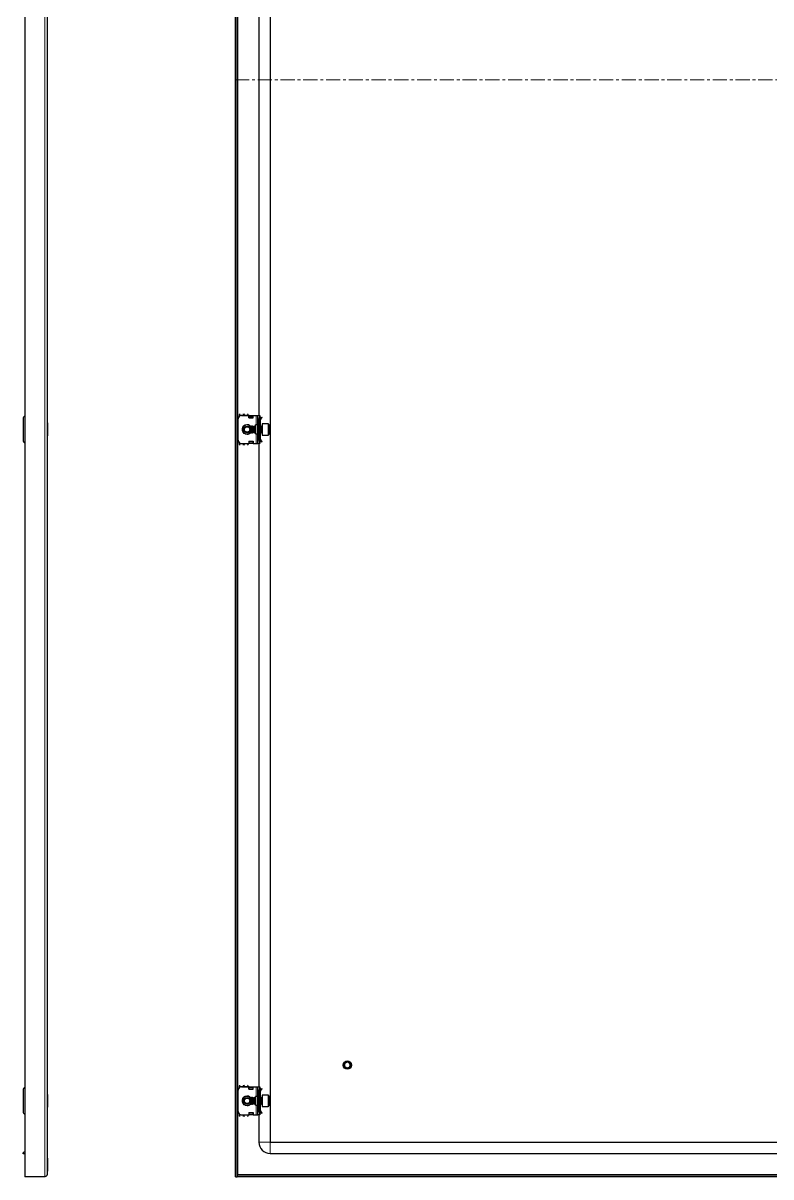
# Model space of a CAD drawing. Header units: millimetres. Extents: x -648 to 2104, y -869 to 1304.
# Drawn here: x 768 to 1436, y -760 to 271 of the extents above; entities that cross this region are included whole.
import ezdxf

# ---------------------------------------------------------------- set-up
doc = ezdxf.new("R2010")
doc.units = ezdxf.units.MM
doc.linetypes.add('CENTERX2', pattern=[20.32, 12.7, -2.54, 2.54, -2.54])
doc.layers.add('FORMAT', color=7, linetype='Continuous')

msp = doc.modelspace()

# ---------------------------------------------------------------- linework, layer by layer
at = {"color": 7, "linetype": 'Continuous', "lineweight": 25}
for p, q in [((769.88, 1200.51), (769.88, -760.49)), ((789.88, 1198.41), (789.88, -758.39)), ((957.98, -760.49), (957.98, 1200.51)), ((959.48, -760.49), (959.48, 1200.51)), ((988.98, 1169.51), (988.98, -729.49)), ((978.98, 520.01), (978.98, -79.99)), ((961.48, -79.74), (961.48, -80.75)), ((963.48, -79.99), (969.98, -79.99)), ((969.48, -79.74), (969.48, -79.99)), ((969.98, -81.99), (969.98, -79.99)), ((970.18, -80.1), (969.98, -80.1)), ((969.98, -81.99), (973.98, -81.99)), ((970.18, -81.99), (970.18, -80.1)), ((970.23, -80.36), (970.73, -80.01)), ((970.73, -80.36), (970.23, -80.72)), ((970.23, -80.72), (970.23, -80.36)), ((970.23, -81.63), (970.23, -80.72)), ((970.23, -81.99), (970.23, -81.63)), ((970.73, -80.01), (970.73, -80.36)), ((970.73, -80.01), (973.23, -80.01)), ((970.73, -80.36), (973.23, -80.36)), ((973.23, -80.36), (973.23, -80.01)), ((973.23, -80.01), (973.73, -80.36)), ((973.73, -80.72), (973.23, -80.36)), ((973.73, -80.36), (973.73, -80.72)), ((973.73, -80.72), (973.73, -81.63)), ((973.73, -81.63), (973.73, -81.99)), ((973.98, -81.99), (973.98, -79.99)), ((973.98, -79.99), (976.48, -79.99)), ((976.48, -79.99), (977.98, -79.99)), ((977.98, -79.99), (979.98, -79.99)), ((977.98, -82.99), (977.98, -79.99)), ((979.98, -79.99), (979.98, -80.75)), ((979.98, -80.75), (979.98, -104.22)), ((979.98, -81.07), (980.19, -81.28)), ((980.48, -81.99), (980.48, -82.45)), ((980.57, -82.32), (981.54, -81.35)), ((980.92, -82.68), (980.57, -82.32)), ((980.92, -82.68), (981.89, -81.7)), ((981.54, -81.35), (981.89, -81.7)), ((768.38, -82.99), (768.38, -101.99)), ((790.13, -86.7), (789.88, -86.7)), ((790.13, -86.7), (790.13, -98.27)), ((960.48, -101.99), (960.48, -82.99)), ((972.53, -89.49), (971.98, -90.04)), ((971.98, -90.04), (971.98, -94.93)), ((972.59, -89.49), (972.53, -89.49)), ((972.53, -89.49), (972.53, -95.49)), ((972.98, -90.04), (972.59, -89.49)), ((972.59, -89.49), (972.59, -95.01)), ((973.37, -89.49), (972.98, -90.04)), ((972.98, -90.04), (972.98, -94.55)), ((973.59, -89.49), (973.37, -89.49)), ((973.37, -89.49), (973.37, -95.01)), ((973.98, -90.04), (973.59, -89.49)), ((973.59, -89.49), (973.59, -95.01)), ((974.37, -89.49), (973.98, -90.04)), ((973.98, -90.04), (973.98, -94.55)), ((974.59, -89.49), (974.37, -89.49)), ((974.37, -89.49), (974.37, -95.01)), ((974.98, -90.04), (974.59, -89.49)), ((974.59, -89.49), (974.59, -95.01)), ((975.37, -89.49), (974.98, -90.04)), ((974.98, -90.04), (974.98, -94.55)), ((975.59, -89.49), (975.37, -89.49)), ((975.37, -89.49), (975.37, -95.01)), ((975.98, -90.04), (975.59, -89.49)), ((975.59, -89.49), (975.59, -95.01)), ((977.48, -88.49), (975.98, -88.49)), ((975.98, -96.49), (975.98, -88.49)), ((977.98, -101.99), (977.98, -82.99)), ((978.98, -101.99), (978.98, -82.99)), ((980.48, -83.74), (979.98, -83.74)), ((979.98, -87.24), (979.98, -83.74)), ((980.48, -87.24), (979.98, -87.24)), ((980.37, -89.49), (979.98, -90.04)), ((980.59, -89.49), (980.37, -89.49)), ((980.37, -89.49), (980.37, -95.01)), ((980.48, -87.24), (980.48, -83.74)), ((980.48, -89.49), (980.48, -87.24)), ((980.98, -90.04), (980.59, -89.49)), ((980.59, -89.49), (980.59, -95.01)), ((981.37, -89.49), (980.98, -90.04)), ((980.98, -90.04), (980.98, -94.55)), ((981.73, -89.49), (981.37, -89.49)), ((981.37, -89.49), (981.37, -95.01)), ((987.38, -87.49), (981.98, -87.49)), ((981.98, -87.49), (981.98, -97.49)), ((987.98, -88.09), (987.98, -96.89)), ((789.88, -98.27), (790.13, -98.27)), ((969.98, -102.99), (969.98, -104.99)), ((969.98, -102.99), (973.98, -102.99)), ((970.18, -104.87), (970.18, -102.99)), ((970.23, -103.34), (970.23, -102.99)), ((971.98, -94.93), (972.53, -95.49)), ((972.53, -95.49), (972.59, -95.49)), ((972.59, -95.49), (972.98, -94.93)), ((972.59, -95.01), (972.59, -95.49)), ((972.98, -94.55), (972.98, -94.93)), ((972.98, -94.93), (973.37, -95.49)), ((973.37, -95.01), (973.37, -95.49)), ((973.37, -95.49), (973.59, -95.49)), ((973.59, -95.49), (973.98, -94.93)), ((973.59, -95.01), (973.59, -95.49)), ((973.73, -102.99), (973.73, -103.34)), ((973.98, -94.55), (973.98, -94.93)), ((973.98, -94.93), (974.37, -95.49)), ((973.98, -102.99), (973.98, -104.99)), ((974.37, -95.01), (974.37, -95.49)), ((974.37, -95.49), (974.59, -95.49)), ((974.59, -95.49), (974.98, -94.93)), ((974.59, -95.01), (974.59, -95.49)), ((974.98, -94.55), (974.98, -94.93)), ((974.98, -94.93), (975.37, -95.49)), ((975.37, -95.01), (975.37, -95.49)), ((975.37, -95.49), (975.59, -95.49)), ((975.59, -95.49), (975.98, -94.93)), ((975.59, -95.01), (975.59, -95.49)), ((975.98, -96.49), (977.48, -96.49)), ((977.98, -104.99), (977.98, -101.99)), ((979.98, -94.93), (980.37, -95.49)), ((979.98, -101.24), (979.98, -97.74)), ((979.98, -97.74), (980.48, -97.74)), ((980.48, -101.24), (979.98, -101.24)), ((980.37, -95.01), (980.37, -95.49)), ((980.37, -95.49), (980.59, -95.49)), ((980.48, -97.74), (980.48, -95.49)), ((980.48, -101.24), (980.48, -97.74)), ((980.48, -102.99), (980.48, -102.59)), ((980.92, -102.3), (980.57, -102.65)), ((980.57, -102.65), (981.54, -103.62)), ((980.59, -95.49), (980.98, -94.93)), ((980.59, -95.01), (980.59, -95.49)), ((980.92, -102.3), (981.89, -103.27)), ((980.98, -94.55), (980.98, -94.93)), ((980.98, -94.93), (981.37, -95.49)), ((981.37, -95.01), (981.37, -95.49)), ((981.37, -95.49), (981.73, -95.49)), ((981.98, -97.49), (987.38, -97.49)), ((961.48, -104.22), (961.48, -105.24)), ((963.48, -104.99), (969.98, -104.99)), ((969.48, -104.99), (969.48, -105.24)), ((969.98, -104.87), (970.18, -104.87)), ((970.23, -104.25), (970.23, -103.34)), ((970.23, -104.25), (970.73, -104.61)), ((970.23, -104.61), (970.23, -104.25)), ((970.73, -104.96), (970.23, -104.61)), ((973.23, -104.61), (970.73, -104.61)), ((970.73, -104.61), (970.73, -104.96)), ((973.23, -104.96), (970.73, -104.96)), ((973.23, -104.61), (973.73, -104.25)), ((973.23, -104.96), (973.23, -104.61)), ((973.73, -104.61), (973.23, -104.96)), ((973.73, -103.34), (973.73, -104.25)), ((973.73, -104.25), (973.73, -104.61)), ((973.98, -104.99), (976.48, -104.99)), ((976.48, -104.99), (977.98, -104.99)), ((979.98, -104.99), (977.98, -104.99)), ((978.98, -104.99), (978.98, -679.99)), ((980.19, -103.69), (979.98, -103.9)), ((979.98, -104.22), (979.98, -104.99)), ((981.54, -103.62), (981.89, -103.27)), ((1055.04, -659.88), (1055.03, -659.93)), ((1055.09, -659.69), (1055.08, -659.73)), ((1055.14, -659.51), (1055.13, -659.55)), ((1055.19, -659.4), (1055.31, -659.18)), ((1055.2, -659.37), (1055.3, -659.19)), ((1056.44, -657.91), (1056.71, -657.79)), ((1057, -657.65), (1057.29, -657.59)), ((1057.38, -657.55), (1057.34, -657.56)), ((1057.53, -657.52), (1057.71, -657.5)), ((1058.52, -657.53), (1058.48, -657.53)), ((1058.7, -657.57), (1058.66, -657.56)), ((1058.88, -657.62), (1058.83, -657.61)), ((1058.88, -657.62), (1059.08, -657.73)), ((1059.06, -657.69), (1059.01, -657.67)), ((1059.41, -657.85), (1059.37, -657.83)), ((1059.41, -657.85), (1059.41, -657.96)), ((1059.41, -657.85), (1059.55, -657.97)), ((1059.59, -657.95), (1059.55, -657.93)), ((1059.76, -658.07), (1059.72, -658.04)), ((1059.76, -658.07), (1059.97, -658.26)), ((1059.92, -658.2), (1059.88, -658.17)), ((1060.07, -658.34), (1060.04, -658.3)), ((1060.21, -658.47), (1060.18, -658.44)), ((1060.79, -659.45), (1060.79, -659.44)), ((1060.85, -659.62), (1060.84, -659.58)), ((1060.9, -659.8), (1060.89, -659.76)), ((1060.94, -659.99), (1060.93, -659.94)), ((1054.99, -660.29), (1054.98, -660.34)), ((1054.98, -660.49), (1054.98, -660.48)), ((1054.99, -660.29), (1055.05, -659.98)), ((1055.01, -660.08), (1055, -660.13)), ((1055.04, -661.08), (1055.05, -661.12)), ((1055.69, -661.35), (1055.52, -660.94)), ((1055.82, -662.57), (1055.7, -662.43)), ((1055.71, -662.44), (1055.72, -662.46)), ((1055.82, -662.57), (1055.85, -662.6)), ((1055.96, -662.71), (1056, -662.74)), ((1056.12, -662.84), (1056.16, -662.87)), ((1056.28, -662.96), (1056.33, -662.99)), ((1057.78, -663.48), (1058.53, -663.41)), ((1058.37, -663.45), (1058.16, -663.45)), ((1058.67, -663.41), (1058.72, -663.39)), ((1058.86, -663.35), (1058.91, -663.34)), ((1059.05, -663.29), (1059.1, -663.27)), ((1059.43, -663.11), (1059.2, -663.19)), ((1059.24, -663.21), (1059.29, -663.18)), ((1059.6, -663.01), (1059.4, -663.12)), ((1059.42, -663.04), (1059.47, -663.09)), ((1059.43, -663.11), (1059.47, -663.09)), ((1059.92, -662.78), (1059.95, -662.75)), ((1060.19, -662.52), (1060.21, -662.49)), ((1060.9, -661.19), (1060.82, -661.42)), ((1060.84, -661.38), (1060.86, -661.33)), ((1060.9, -661.19), (1060.91, -661.14)), ((1060.94, -660.99), (1060.94, -660.94)), ((1060.98, -660.37), (1060.95, -660.61)), ((1060.98, -660.58), (1060.95, -660.83)), ((1060.96, -660.18), (1060.96, -660.13)), ((1060.96, -660.79), (1060.97, -660.74)), ((1060.98, -660.37), (1060.98, -660.33)), ((1060.98, -660.58), (1060.98, -660.53)), ((961.48, -679.74), (961.48, -680.75)), ((963.48, -679.99), (969.98, -679.99)), ((969.48, -679.74), (969.48, -679.99)), ((969.98, -681.99), (969.98, -679.99)), ((970.18, -680.1), (969.98, -680.1)), ((970.18, -681.99), (970.18, -680.1)), ((970.23, -680.36), (970.73, -680.01)), ((970.73, -680.36), (970.23, -680.72)), ((970.23, -680.72), (970.23, -680.36)), ((970.73, -680.01), (970.73, -680.36)), ((970.73, -680.01), (973.23, -680.01)), ((970.73, -680.36), (973.23, -680.36)), ((973.23, -680.36), (973.23, -680.01)), ((973.23, -680.01), (973.73, -680.36)), ((973.73, -680.72), (973.23, -680.36)), ((973.73, -680.36), (973.73, -680.72)), ((973.98, -681.99), (973.98, -679.99)), ((973.98, -679.99), (976.48, -679.99)), ((976.48, -679.99), (977.98, -679.99)), ((977.98, -679.99), (979.98, -679.99)), ((977.98, -682.99), (977.98, -679.99)), ((979.98, -679.99), (979.98, -680.75)), ((768.38, -682.99), (768.38, -701.99)), ((790.13, -686.7), (789.88, -686.7)), ((790.13, -686.7), (790.13, -698.27)), ((960.48, -701.99), (960.48, -682.99)), ((969.98, -681.99), (973.98, -681.99)), ((970.23, -681.63), (970.23, -680.72)), ((970.23, -681.99), (970.23, -681.63)), ((972.53, -689.49), (971.98, -690.04)), ((971.98, -690.04), (971.98, -694.93)), ((972.59, -689.49), (972.53, -689.49)), ((972.53, -689.49), (972.53, -695.49)), ((972.98, -690.04), (972.59, -689.49)), ((972.59, -689.49), (972.59, -695.01)), ((973.37, -689.49), (972.98, -690.04)), ((972.98, -690.04), (972.98, -694.55)), ((973.59, -689.49), (973.37, -689.49)), ((973.37, -689.49), (973.37, -695.01)), ((973.98, -690.04), (973.59, -689.49)), ((973.59, -689.49), (973.59, -695.01)), ((973.73, -680.72), (973.73, -681.63)), ((973.73, -681.63), (973.73, -681.99)), ((974.37, -689.49), (973.98, -690.04)), ((973.98, -690.04), (973.98, -694.55)), ((974.59, -689.49), (974.37, -689.49)), ((974.37, -689.49), (974.37, -695.01)), ((974.98, -690.04), (974.59, -689.49)), ((974.59, -689.49), (974.59, -695.01)), ((975.37, -689.49), (974.98, -690.04)), ((974.98, -690.04), (974.98, -694.55)), ((975.59, -689.49), (975.37, -689.49)), ((975.37, -689.49), (975.37, -695.01)), ((975.98, -690.04), (975.59, -689.49)), ((975.59, -689.49), (975.59, -695.01)), ((977.48, -688.49), (975.98, -688.49)), ((975.98, -696.49), (975.98, -688.49)), ((977.98, -701.99), (977.98, -682.99)), ((978.98, -701.99), (978.98, -682.99)), ((979.98, -680.75), (979.98, -704.22)), ((979.98, -681.07), (980.19, -681.28)), ((980.48, -683.74), (979.98, -683.74)), ((979.98, -687.24), (979.98, -683.74)), ((980.48, -687.24), (979.98, -687.24)), ((980.37, -689.49), (979.98, -690.04)), ((980.59, -689.49), (980.37, -689.49)), ((980.37, -689.49), (980.37, -695.01)), ((980.48, -681.99), (980.48, -682.45)), ((980.48, -687.24), (980.48, -683.74)), ((980.48, -689.49), (980.48, -687.24)), ((980.57, -682.32), (981.54, -681.35)), ((980.92, -682.68), (980.57, -682.32)), ((980.98, -690.04), (980.59, -689.49)), ((980.59, -689.49), (980.59, -695.01)), ((980.92, -682.68), (981.89, -681.7)), ((981.37, -689.49), (980.98, -690.04)), ((980.98, -690.04), (980.98, -694.55)), ((981.73, -689.49), (981.37, -689.49)), ((981.37, -689.49), (981.37, -695.01)), ((981.54, -681.35), (981.89, -681.7)), ((987.38, -687.49), (981.98, -687.49)), ((981.98, -687.49), (981.98, -697.49)), ((987.98, -688.09), (987.98, -696.89)), ((789.88, -698.27), (790.13, -698.27)), ((971.98, -694.93), (972.53, -695.49)), ((972.53, -695.49), (972.59, -695.49)), ((972.59, -695.49), (972.98, -694.93)), ((972.59, -695.01), (972.59, -695.49)), ((972.98, -694.55), (972.98, -694.93)), ((972.98, -694.93), (973.37, -695.49)), ((973.37, -695.01), (973.37, -695.49)), ((973.37, -695.49), (973.59, -695.49)), ((973.59, -695.49), (973.98, -694.93)), ((973.59, -695.01), (973.59, -695.49)), ((973.98, -694.55), (973.98, -694.93)), ((973.98, -694.93), (974.37, -695.49)), ((974.37, -695.01), (974.37, -695.49)), ((974.37, -695.49), (974.59, -695.49)), ((974.59, -695.49), (974.98, -694.93)), ((974.59, -695.01), (974.59, -695.49)), ((974.98, -694.55), (974.98, -694.93)), ((974.98, -694.93), (975.37, -695.49)), ((975.37, -695.01), (975.37, -695.49)), ((975.37, -695.49), (975.59, -695.49)), ((975.59, -695.49), (975.98, -694.93)), ((975.59, -695.01), (975.59, -695.49)), ((975.98, -696.49), (977.48, -696.49)), ((979.98, -694.93), (980.37, -695.49)), ((979.98, -701.24), (979.98, -697.74)), ((979.98, -697.74), (980.48, -697.74)), ((980.37, -695.01), (980.37, -695.49)), ((980.37, -695.49), (980.59, -695.49)), ((980.48, -697.74), (980.48, -695.49)), ((980.48, -701.24), (980.48, -697.74)), ((980.59, -695.49), (980.98, -694.93)), ((980.59, -695.01), (980.59, -695.49)), ((980.98, -694.55), (980.98, -694.93)), ((980.98, -694.93), (981.37, -695.49)), ((981.37, -695.01), (981.37, -695.49)), ((981.37, -695.49), (981.73, -695.49)), ((981.98, -697.49), (987.38, -697.49)), ((961.48, -704.22), (961.48, -705.24)), ((963.48, -704.99), (969.98, -704.99)), ((969.48, -704.99), (969.48, -705.24)), ((969.98, -702.99), (969.98, -704.99)), ((969.98, -702.99), (973.98, -702.99)), ((969.98, -704.87), (970.18, -704.87)), ((970.18, -704.87), (970.18, -702.99)), ((970.23, -703.34), (970.23, -702.99)), ((970.23, -704.25), (970.23, -703.34)), ((970.23, -704.61), (970.23, -704.25)), ((970.23, -704.25), (970.73, -704.61)), ((970.73, -704.96), (970.23, -704.61)), ((970.73, -704.61), (970.73, -704.96)), ((973.23, -704.61), (970.73, -704.61)), ((973.23, -704.96), (970.73, -704.96)), ((973.23, -704.61), (973.73, -704.25)), ((973.23, -704.96), (973.23, -704.61)), ((973.73, -704.61), (973.23, -704.96)), ((973.73, -702.99), (973.73, -703.34)), ((973.73, -703.34), (973.73, -704.25)), ((973.73, -704.25), (973.73, -704.61)), ((973.98, -702.99), (973.98, -704.99)), ((973.98, -704.99), (976.48, -704.99)), ((976.48, -704.99), (977.98, -704.99)), ((977.98, -704.99), (977.98, -701.99)), ((979.98, -704.99), (977.98, -704.99)), ((978.98, -704.99), (978.98, -729.49)), ((980.48, -701.24), (979.98, -701.24)), ((980.19, -703.69), (979.98, -703.9)), ((979.98, -704.22), (979.98, -704.99)), ((980.48, -702.99), (980.48, -702.59)), ((980.92, -702.3), (980.57, -702.65)), ((980.57, -702.65), (981.54, -703.62)), ((980.92, -702.3), (981.89, -703.27)), ((981.54, -703.62), (981.89, -703.27)), ((988.98, -729.49), (2072.98, -729.49)), ((769.38, -737.99), (768.38, -738.99)), ((768.38, -739.99), (768.38, -738.99)), ((769.88, -739.99), (768.38, -739.99)), ((769.38, -737.99), (769.88, -737.99)), ((988.98, -739.49), (1518.48, -739.49)), ((790.12, -743.7), (789.88, -743.7)), ((790.12, -743.7), (790.12, -744.75)), ((790.12, -744.75), (790.12, -755.27)), ((787.78, -760.49), (769.88, -760.49)), ((789.88, -755.27), (790.12, -755.27)), ((957.98, -760.49), (959.48, -760.49)), ((959.68, -758.99), (959.68, -760.49)), ((2102.28, -758.99), (959.68, -758.99)), ((2102.28, -760.49), (959.68, -760.49)), ((959.84, -758.99), (960.08, -758.39))]:
    msp.add_line(p, q, dxfattribs=at)
at = {"color": 8, "linetype": 'Continuous', "lineweight": 18}
for p, q in [((787.78, 1200.51), (787.78, -760.49)), ((960.08, -758.39), (960.08, 1198.41)), ((961.48, -79.74), (965.48, -79.74)), ((965.48, -79.74), (969.48, -79.74)), ((973.73, -81.63), (970.23, -81.63)), ((976.48, -88.49), (976.48, -79.99)), ((979.98, -81.49), (980.19, -81.28)), ((979.98, -81.99), (980.48, -81.99)), ((977.48, -96.49), (977.48, -88.49)), ((978.98, -82.99), (977.98, -82.99)), ((981.73, -90.87), (981.73, -89.49)), ((981.73, -95.49), (981.73, -90.87)), ((987.38, -97.49), (987.38, -87.49)), ((976.48, -104.99), (976.48, -96.49)), ((977.98, -101.99), (978.98, -101.99)), ((979.98, -102.99), (980.48, -102.99)), ((961.48, -105.24), (965.48, -105.24)), ((969.48, -105.24), (965.48, -105.24)), ((970.23, -103.34), (973.73, -103.34)), ((979.98, -103.49), (980.19, -103.69)), ((961.48, -679.74), (965.48, -679.74)), ((965.48, -679.74), (969.48, -679.74)), ((976.48, -688.49), (976.48, -679.99)), ((973.73, -681.63), (970.23, -681.63)), ((977.48, -696.49), (977.48, -688.49)), ((978.98, -682.99), (977.98, -682.99)), ((979.98, -681.49), (980.19, -681.28)), ((979.98, -681.99), (980.48, -681.99)), ((981.73, -690.87), (981.73, -689.49)), ((981.73, -695.49), (981.73, -690.87)), ((987.38, -697.49), (987.38, -687.49)), ((976.48, -704.99), (976.48, -696.49)), ((961.48, -705.24), (965.48, -705.24)), ((969.48, -705.24), (965.48, -705.24)), ((970.23, -703.34), (973.73, -703.34)), ((977.98, -701.99), (978.98, -701.99)), ((979.98, -702.99), (980.48, -702.99)), ((979.98, -703.49), (980.19, -703.69)), ((988.98, -729.49), (978.98, -729.49)), ((988.98, -729.49), (988.98, -739.49)), ((2101.88, -758.39), (960.08, -758.39))]:
    msp.add_line(p, q, dxfattribs=at)
at = {"color": 7, "linetype": 'Continuous', "lineweight": 25}
for centre, radius in [((968.48, -92.49), 3), ((968.48, -92.49), 2.76), ((968.48, -92.49), 2.45), ((1057.98, -660.49), 3.75), ((968.48, -692.49), 3), ((968.48, -692.49), 2.76), ((968.48, -692.49), 2.45)]:
    msp.add_circle(centre, radius, dxfattribs=at)
for centre, radius, start, end in [((771.38, -82.99), 3, 120, 180), ((963.48, -82.99), 3, 90, 180), ((981.98, -82.99), 3, 131.81031, 180), ((979.48, -81.99), 1, 360, 45), ((968.48, -92.49), 4, 90, 331.04498), ((968.48, -92.49), 4, 28.95502, 90), ((977.48, -87.99), 0.5, 270, 0), ((981.73, -89.24), 0.25, 270, 0), ((987.38, -88.09), 0.6, 0, 90), ((771.38, -101.99), 3, 180, 240), ((963.48, -101.99), 3, 180, 270), ((977.48, -96.99), 0.5, 360, 90), ((981.98, -101.99), 3, 180, 228.18969), ((979.48, -102.99), 1, 315, 360), ((981.73, -95.74), 0.25, 360, 90), ((987.38, -96.89), 0.6, 270, 360), ((1057.98, -660.49), 2.5, 108.59442, 168.59442), ((1057.98, -660.49), 2.5, 48.59442, 108.59442), ((1057.98, -660.49), 2.5, 348.59442, 48.59442), ((1057.98, -660.49), 3, 180, 220.74374), ((1057.98, -660.49), 2.5, 168.59442, 190.51652), ((1057.98, -660.49), 3, 239.92857, 266.21929), ((1057.98, -660.49), 2.5, 255.88813, 288.59442), ((1057.98, -660.49), 2.5, 288.59442, 348.59442), ((771.38, -682.99), 3, 120, 180), ((963.48, -682.99), 3, 90, 180), ((968.48, -692.49), 4, 90, 331.04498), ((968.48, -692.49), 4, 28.95502, 90), ((977.48, -687.99), 0.5, 270, 0), ((981.98, -682.99), 3, 131.81031, 180), ((979.48, -681.99), 1, 360, 45), ((981.73, -689.24), 0.25, 270, 0), ((987.38, -688.09), 0.6, 0, 90), ((977.48, -696.99), 0.5, 360, 90), ((981.73, -695.74), 0.25, 360, 90), ((987.38, -696.89), 0.6, 270, 360), ((771.38, -701.99), 3, 180, 240), ((963.48, -701.99), 3, 180, 270), ((981.98, -701.99), 3, 180, 228.18969), ((979.48, -702.99), 1, 315, 360), ((988.98, -729.49), 10, 180, 270)]:
    msp.add_arc(centre, radius, start, end, dxfattribs=at)
at = {"color": 8, "linetype": 'Continuous', "lineweight": 18}
for centre, start, end in [((968.48, -92.49), 35.46217, 270), ((968.48, -92.49), 270, 324.53783), ((968.48, -692.49), 35.46217, 270), ((968.48, -692.49), 270, 324.53783)]:
    msp.add_arc(centre, 4.5, start, end, dxfattribs=at)
at = {"color": 7, "linetype": 'Continuous', "lineweight": 25}
for points, knots in [([(961.48, -79.74), (961.58, -79.49), (961.77, -79), (961.96, -78.61), (962.05, -78.41)], [0, 0, 0, 0, 0.5020654, 1, 1, 1, 1]), ([(964.91, -78.42), (964.99, -78.58), (965.16, -78.93), (965.35, -79.42), (965.46, -79.7), (965.48, -79.74)], [0, 0, 0, 0, 0.4154826, 0.91715183, 1, 1, 1, 1]), ([(965.48, -79.74), (965.58, -79.49), (965.77, -79), (965.96, -78.61), (966.05, -78.41)], [0, 0, 0, 0, 0.5020654, 1, 1, 1, 1]), ([(968.91, -78.42), (968.99, -78.58), (969.16, -78.93), (969.35, -79.42), (969.46, -79.7), (969.48, -79.74)], [0, 0, 0, 0, 0.4154826, 0.9171518, 1, 1, 1, 1]), ([(980.57, -82.32), (980.41, -82.51), (980.11, -82.89), (979.99, -83.42), (979.98, -83.7), (979.98, -83.74)], [0, 0, 0, 0, 0.4618628, 0.9237257, 1, 1, 1, 1]), ([(980.92, -82.68), (980.8, -82.82), (980.62, -83.05), (980.5, -83.43), (980.49, -83.63), (980.48, -83.74)], [0, 0, 0, 0, 0.4850424, 0.7384039, 1, 1, 1, 1]), ([(979.98, -101.24), (980.01, -101.48), (980.06, -101.96), (980.34, -102.42), (980.54, -102.62), (980.57, -102.65)], [0, 0, 0, 0, 0.46186285, 0.92372566, 1, 1, 1, 1]), ([(980.48, -101.24), (980.5, -101.43), (980.53, -101.72), (980.72, -102.07), (980.85, -102.22), (980.92, -102.3)], [0, 0, 0, 0, 0.4850424, 0.7384039, 1, 1, 1, 1]), ([(962.05, -106.55), (961.97, -106.39), (961.8, -106.04), (961.61, -105.56), (961.5, -105.28), (961.48, -105.24)], [0, 0, 0, 0, 0.4154826, 0.9171518, 1, 1, 1, 1]), ([(965.48, -105.24), (965.38, -105.48), (965.19, -105.97), (965, -106.36), (964.91, -106.56)], [0, 0, 0, 0, 0.5020654, 1, 1, 1, 1]), ([(966.05, -106.55), (965.97, -106.39), (965.8, -106.04), (965.61, -105.56), (965.5, -105.28), (965.48, -105.24)], [0, 0, 0, 0, 0.4154826, 0.9171518, 1, 1, 1, 1]), ([(969.48, -105.24), (969.38, -105.48), (969.19, -105.97), (969, -106.36), (968.91, -106.56)], [0, 0, 0, 0, 0.5020654, 1, 1, 1, 1]), ([(1055.5, -660.14), (1055.49, -660.13), (1055.46, -660.09), (1055.4, -660.04), (1055.31, -659.98), (1055.22, -659.95), (1055.13, -659.93), (1055.06, -659.93), (1055.03, -659.93)], [0, 0, 0, 0, 0.0698715, 0.2584547, 0.4469509, 0.6354224, 0.81547, 1, 1, 1, 1]), ([(1055.04, -659.88), (1055.08, -659.87), (1055.14, -659.86), (1055.24, -659.87), (1055.32, -659.89), (1055.4, -659.92), (1055.46, -659.96), (1055.49, -660), (1055.5, -660.02)], [0, 0, 0, 0, 0.2088985, 0.3885872, 0.5624279, 0.7272952, 0.881578, 1, 1, 1, 1]), ([(1055.51, -659.99), (1055.49, -659.97), (1055.46, -659.92), (1055.4, -659.86), (1055.33, -659.81), (1055.25, -659.77), (1055.16, -659.74), (1055.11, -659.74), (1055.08, -659.73)], [0, 0, 0, 0, 0.1372662, 0.3079499, 0.478578, 0.6491848, 0.8228334, 1, 1, 1, 1]), ([(1055.09, -659.69), (1055.12, -659.68), (1055.18, -659.68), (1055.27, -659.7), (1055.34, -659.73), (1055.41, -659.77), (1055.47, -659.82), (1055.51, -659.88), (1055.53, -659.92), (1055.54, -659.93)], [0, 0, 0, 0, 0.1656667, 0.3305216, 0.4888089, 0.6385249, 0.7786294, 0.9092127, 1, 1, 1, 1]), ([(1055.51, -659.85), (1055.5, -659.84), (1055.48, -659.79), (1055.43, -659.73), (1055.36, -659.66), (1055.28, -659.61), (1055.21, -659.57), (1055.16, -659.55), (1055.13, -659.55)], [0, 0, 0, 0, 0.0761511, 0.2767043, 0.47712, 0.6774733, 0.8375735, 1, 1, 1, 1]), ([(1055.14, -659.51), (1055.35, -659.08), (1055.67, -658.43), (1056.26, -658.04), (1056.46, -657.9)], [0, 0, 0, 0, 0.6570415, 1, 1, 1, 1]), ([(1055.14, -659.51), (1055.17, -659.51), (1055.23, -659.52), (1055.31, -659.55), (1055.38, -659.59), (1055.44, -659.64), (1055.48, -659.7), (1055.51, -659.76), (1055.54, -659.82), (1055.54, -659.85), (1055.54, -659.86)], [0, 0, 0, 0, 0.1540267, 0.3070949, 0.4528616, 0.5901228, 0.718565, 0.8388555, 0.9524699, 1, 1, 1, 1]), ([(1055.18, -659.51), (1055.2, -659.41), (1055.24, -659.23), (1055.33, -659.08), (1055.36, -659.02)], [0, 0, 0, 0, 0.6089782, 1, 1, 1, 1]), ([(1055.35, -659.1), (1055.38, -659.03), (1055.52, -658.68), (1055.83, -658.37), (1056.11, -658.14), (1056.15, -658.11)], [0, 0, 0, 0, 0.1754904, 0.8670741, 1, 1, 1, 1]), ([(1055.43, -658.97), (1055.45, -658.91), (1055.55, -658.62), (1055.8, -658.41), (1056, -658.23)], [0, 0, 0, 0, 0.1718651, 1, 1, 1, 1]), ([(1056.82, -658.12), (1056.76, -658.16), (1056.43, -658.35), (1055.94, -658.81), (1055.63, -659.4), (1055.54, -659.74), (1055.53, -659.8)], [0, 0, 0, 0, 0.1047847, 0.5130786, 0.9181362, 1, 1, 1, 1]), ([(1055.53, -659.8), (1055.53, -659.83), (1055.54, -659.89), (1055.53, -659.96), (1055.53, -659.99)], [0, 0, 0, 0, 0.5444726, 1, 1, 1, 1]), ([(1055.71, -658.52), (1055.71, -658.53), (1055.69, -658.54), (1055.68, -658.56), (1055.67, -658.58)], [0, 0, 0, 0, 0.2967964, 1, 1, 1, 1]), ([(1055.84, -658.39), (1055.83, -658.39), (1055.82, -658.4), (1055.81, -658.41), (1055.81, -658.42)], [0, 0, 0, 0, 0.48423222, 1, 1, 1, 1]), ([(1055.97, -658.26), (1055.97, -658.26), (1055.96, -658.27), (1055.94, -658.28), (1055.94, -658.29)], [0, 0, 0, 0, 0.4851577, 1, 1, 1, 1]), ([(1056.12, -658.13), (1056.11, -658.14), (1056.1, -658.15), (1056.09, -658.16), (1056.08, -658.16)], [0, 0, 0, 0, 0.4845464, 1, 1, 1, 1]), ([(1056.27, -658.02), (1056.27, -658.02), (1056.25, -658.03), (1056.24, -658.04), (1056.24, -658.05)], [0, 0, 0, 0, 0.4826873, 1, 1, 1, 1]), ([(1056.27, -658.02), (1056.29, -658.01), (1056.33, -657.98), (1056.39, -657.95), (1056.43, -657.94)], [0, 0, 0, 0, 0.23075059, 1, 1, 1, 1]), ([(1056.44, -657.91), (1056.44, -657.91), (1056.42, -657.92), (1056.41, -657.93), (1056.4, -657.93)], [0, 0, 0, 0, 0.4801941, 1, 1, 1, 1]), ([(1056.44, -657.91), (1056.47, -657.93), (1056.53, -657.96), (1056.61, -658.03), (1056.64, -658.08), (1056.66, -658.11)], [0, 0, 0, 0, 0.3628583, 0.6934345, 1, 1, 1, 1]), ([(1056.8, -658.17), (1056.79, -658.17), (1056.75, -658.16), (1056.68, -658.13), (1056.61, -658.08), (1056.52, -658.01), (1056.48, -657.94), (1056.46, -657.9)], [0, 0, 0, 0, 0.0844769, 0.2533671, 0.4701589, 0.686909, 1, 1, 1, 1]), ([(1056.62, -657.81), (1056.62, -657.81), (1056.6, -657.82), (1056.59, -657.83), (1056.58, -657.83)], [0, 0, 0, 0, 0.4778665, 1, 1, 1, 1]), ([(1056.74, -658.11), (1056.73, -658.09), (1056.72, -658.04), (1056.69, -657.97), (1056.64, -657.89), (1056.6, -657.85), (1056.58, -657.83)], [0, 0, 0, 0, 0.1541827, 0.4625673, 0.7280914, 1, 1, 1, 1]), ([(1056.62, -657.81), (1056.65, -657.83), (1056.71, -657.87), (1056.77, -657.95), (1056.82, -658.02), (1056.85, -658.09), (1056.85, -658.12), (1056.85, -658.13)], [0, 0, 0, 0, 0.2607623, 0.4948046, 0.7237939, 0.9427899, 1, 1, 1, 1]), ([(1056.81, -657.72), (1056.8, -657.73), (1056.79, -657.73), (1056.77, -657.74), (1056.76, -657.74)], [0, 0, 0, 0, 0.47648594, 1, 1, 1, 1]), ([(1056.9, -658.14), (1056.9, -658.12), (1056.9, -658.07), (1056.89, -657.99), (1056.86, -657.89), (1056.82, -657.81), (1056.78, -657.77), (1056.76, -657.74)], [0, 0, 0, 0, 0.1143934, 0.3501817, 0.5859711, 0.790611, 1, 1, 1, 1]), ([(1056.81, -657.72), (1056.83, -657.72), (1056.89, -657.69), (1056.96, -657.68), (1057, -657.67)], [0, 0, 0, 0, 0.3010252, 1, 1, 1, 1]), ([(1056.81, -657.72), (1056.84, -657.75), (1056.89, -657.79), (1056.95, -657.87), (1056.99, -657.95), (1057, -658.04), (1057.01, -658.1), (1057, -658.14), (1057, -658.15)], [0, 0, 0, 0, 0.218347, 0.4109902, 0.5987107, 0.7777436, 0.9456666, 1, 1, 1, 1]), ([(1057.18, -658.12), (1057.17, -658.12), (1057.12, -658.14), (1057.04, -658.15), (1056.94, -658.15), (1056.87, -658.14), (1056.83, -658.13), (1056.82, -658.12)], [0, 0, 0, 0, 0.0990109, 0.3882762, 0.6130099, 0.8953836, 1, 1, 1, 1]), ([(1057, -657.65), (1057, -657.65), (1056.98, -657.66), (1056.96, -657.66), (1056.96, -657.67)], [0, 0, 0, 0, 0.47657945, 1, 1, 1, 1]), ([(1057.03, -658.15), (1057.03, -658.14), (1057.05, -658.11), (1057.05, -658.03), (1057.06, -657.93), (1057.04, -657.84), (1057.01, -657.75), (1056.97, -657.69), (1056.96, -657.67)], [0, 0, 0, 0, 0.0190582, 0.2194885, 0.4198305, 0.6201507, 0.8077852, 1, 1, 1, 1]), ([(1057, -657.65), (1057.03, -657.68), (1057.07, -657.73), (1057.12, -657.81), (1057.14, -657.89), (1057.15, -657.98), (1057.15, -658.05), (1057.14, -658.09), (1057.13, -658.1)], [0, 0, 0, 0, 0.21300215, 0.39697514, 0.57518079, 0.74436354, 0.90277881, 1, 1, 1, 1]), ([(1057.19, -657.59), (1057.19, -657.59), (1057.17, -657.6), (1057.16, -657.6), (1057.15, -657.6)], [0, 0, 0, 0, 0.47897746, 1, 1, 1, 1]), ([(1057.15, -658.1), (1057.17, -658.08), (1057.19, -658.02), (1057.21, -657.94), (1057.21, -657.85), (1057.2, -657.73), (1057.17, -657.65), (1057.15, -657.6)], [0, 0, 0, 0, 0.1470651, 0.3212312, 0.4953456, 0.6694433, 1, 1, 1, 1]), ([(1057.45, -657.88), (1057.44, -657.9), (1057.42, -657.95), (1057.36, -658.02), (1057.27, -658.08), (1057.21, -658.11), (1057.18, -658.12)], [0, 0, 0, 0, 0.153621, 0.5283051, 0.811762, 1, 1, 1, 1]), ([(1057.19, -657.59), (1057.21, -657.62), (1057.25, -657.67), (1057.28, -657.76), (1057.29, -657.85), (1057.29, -657.93), (1057.27, -658), (1057.25, -658.06), (1057.23, -658.09), (1057.22, -658.1)], [0, 0, 0, 0, 0.1954613, 0.3596487, 0.5176065, 0.6667879, 0.8062679, 0.9362427, 1, 1, 1, 1]), ([(1057.27, -658.05), (1057.27, -658.05), (1057.3, -658), (1057.34, -657.92), (1057.36, -657.81), (1057.37, -657.72), (1057.36, -657.63), (1057.34, -657.58), (1057.34, -657.56)], [0, 0, 0, 0, 0.0013127, 0.3095816, 0.4937306, 0.6778354, 0.8376628, 1, 1, 1, 1]), ([(1057.3, -658.05), (1057.33, -658.03), (1057.38, -657.99), (1057.42, -657.93), (1057.44, -657.89), (1057.45, -657.88)], [0, 0, 0, 0, 0.4133204, 0.8335068, 1, 1, 1, 1]), ([(1057.38, -657.55), (1057.39, -657.57), (1057.42, -657.63), (1057.43, -657.71), (1057.43, -657.79), (1057.42, -657.87), (1057.39, -657.96), (1057.34, -658.01), (1057.31, -658.05)], [0, 0, 0, 0, 0.1625787, 0.3241601, 0.4782157, 0.6233718, 0.7592045, 1, 1, 1, 1]), ([(1057.38, -657.55), (1057.41, -657.54), (1057.73, -657.48), (1058.37, -657.47), (1059.03, -657.65), (1059.36, -657.82), (1059.43, -657.86)], [0, 0, 0, 0, 0.0442854, 0.4648795, 0.8942018, 1, 1, 1, 1]), ([(1059.42, -658.17), (1059.36, -658.13), (1059.03, -657.95), (1058.37, -657.77), (1057.74, -657.81), (1057.45, -657.88), (1057.45, -657.88)], [0, 0, 0, 0, 0.1021577, 0.5515991, 0.99962, 1, 1, 1, 1]), ([(1057.81, -657.51), (1057.88, -657.5), (1058.05, -657.47), (1058.22, -657.49), (1058.32, -657.51)], [0, 0, 0, 0, 0.3996251, 1, 1, 1, 1]), ([(1058.47, -657.55), (1058.53, -657.55), (1058.68, -657.55), (1058.82, -657.6), (1058.91, -657.63)], [0, 0, 0, 0, 0.3533163, 1, 1, 1, 1]), ([(1059.35, -658.14), (1059.35, -658.14), (1059.35, -658.1), (1059.35, -658.04), (1059.38, -657.95), (1059.41, -657.89), (1059.43, -657.86)], [0, 0, 0, 0, 0.05825512, 0.30550855, 0.64716041, 1, 1, 1, 1]), ([(1059.63, -658.61), (1059.62, -658.6), (1059.59, -658.57), (1059.54, -658.51), (1059.49, -658.42), (1059.45, -658.34), (1059.43, -658.25), (1059.43, -658.19), (1059.42, -658.17)], [0, 0, 0, 0, 0.06627303, 0.26734402, 0.42309551, 0.61873449, 0.81408912, 1, 1, 1, 1]), ([(1059.43, -658.17), (1059.45, -658.14), (1059.49, -658.09), (1059.53, -658.01), (1059.54, -657.96), (1059.55, -657.93)], [0, 0, 0, 0, 0.3515094, 0.6718605, 1, 1, 1, 1]), ([(1059.59, -657.95), (1059.59, -657.99), (1059.58, -658.06), (1059.55, -658.15), (1059.51, -658.23), (1059.47, -658.28), (1059.45, -658.3), (1059.45, -658.3)], [0, 0, 0, 0, 0.275174, 0.5228455, 0.7652252, 0.9970202, 1, 1, 1, 1]), ([(1059.46, -658.35), (1059.47, -658.35), (1059.52, -658.33), (1059.58, -658.28), (1059.64, -658.2), (1059.69, -658.13), (1059.71, -658.07), (1059.72, -658.04)], [0, 0, 0, 0, 0.0849649, 0.3293377, 0.5737157, 0.7844106, 1, 1, 1, 1]), ([(1059.76, -658.07), (1059.75, -658.11), (1059.74, -658.17), (1059.7, -658.26), (1059.65, -658.34), (1059.59, -658.4), (1059.54, -658.44), (1059.51, -658.45), (1059.51, -658.45)], [0, 0, 0, 0, 0.2228312, 0.4200991, 0.6124087, 0.7958503, 0.9678945, 1, 1, 1, 1]), ([(1059.52, -658.48), (1059.52, -658.48), (1059.56, -658.47), (1059.62, -658.44), (1059.71, -658.39), (1059.78, -658.32), (1059.84, -658.25), (1059.87, -658.2), (1059.88, -658.17)], [0, 0, 0, 0, 0.0026927, 0.2082095, 0.4136415, 0.6190567, 0.807274, 1, 1, 1, 1]), ([(1059.92, -658.2), (1059.91, -658.23), (1059.89, -658.3), (1059.84, -658.38), (1059.79, -658.45), (1059.72, -658.5), (1059.66, -658.53), (1059.62, -658.54), (1059.61, -658.54)], [0, 0, 0, 0, 0.2192122, 0.4093392, 0.5935966, 0.7685681, 0.9323945, 1, 1, 1, 1]), ([(1059.61, -658.63), (1059.63, -658.63), (1059.67, -658.64), (1059.77, -658.64), (1059.89, -658.63), (1060, -658.58), (1060.09, -658.53), (1060.14, -658.47), (1060.18, -658.44)], [0, 0, 0, 0, 0.0626043, 0.195119, 0.4619789, 0.6215739, 0.781143, 1, 1, 1, 1]), ([(1059.62, -658.57), (1059.66, -658.56), (1059.72, -658.55), (1059.81, -658.51), (1059.9, -658.46), (1059.98, -658.39), (1060.02, -658.33), (1060.04, -658.3)], [0, 0, 0, 0, 0.190996, 0.3837979, 0.5765532, 0.7852799, 1, 1, 1, 1]), ([(1060.08, -658.69), (1060.07, -658.69), (1060.05, -658.71), (1060, -658.72), (1059.91, -658.73), (1059.8, -658.72), (1059.7, -658.67), (1059.65, -658.63), (1059.63, -658.61)], [0, 0, 0, 0, 0.04586609, 0.23074364, 0.38746144, 0.65824614, 0.86197804, 1, 1, 1, 1]), ([(1060.07, -658.34), (1060.06, -658.37), (1060.03, -658.43), (1059.97, -658.5), (1059.9, -658.55), (1059.83, -658.59), (1059.75, -658.62), (1059.69, -658.62), (1059.65, -658.62)], [0, 0, 0, 0, 0.1946356, 0.35896399, 0.51712253, 0.66652216, 0.80618359, 1, 1, 1, 1]), ([(1059.72, -658.67), (1059.75, -658.68), (1059.81, -658.71), (1059.9, -658.71), (1059.99, -658.71), (1060.05, -658.7), (1060.08, -658.69)], [0, 0, 0, 0, 0.2517951, 0.502165, 0.752314, 1, 1, 1, 1]), ([(1060.21, -658.47), (1060.19, -658.5), (1060.16, -658.55), (1060.09, -658.61), (1060.02, -658.65), (1059.95, -658.68), (1059.88, -658.69), (1059.81, -658.7), (1059.77, -658.68), (1059.76, -658.68)], [0, 0, 0, 0, 0.16922574, 0.33742702, 0.49793479, 0.64917866, 0.79058226, 0.92268823, 1, 1, 1, 1]), ([(1060.82, -660.52), (1060.81, -660.45), (1060.79, -660.06), (1060.62, -659.39), (1060.25, -658.91), (1060.08, -658.69)], [0, 0, 0, 0, 0.1080033, 0.5857632, 1, 1, 1, 1]), ([(1060.21, -658.47), (1060.33, -658.63), (1060.61, -658.98), (1060.9, -659.63), (1060.95, -660.14), (1060.98, -660.4)], [0, 0, 0, 0, 0.2741631, 0.6396029, 1, 1, 1, 1]), ([(1060.29, -658.6), (1060.33, -658.64), (1060.47, -658.78), (1060.56, -658.95), (1060.63, -659.07)], [0, 0, 0, 0, 0.2887074, 1, 1, 1, 1]), ([(1060.72, -659.26), (1060.72, -659.26), (1060.79, -659.38), (1060.83, -659.51), (1060.86, -659.64)], [0, 0, 0, 0, 0.02592773, 1, 1, 1, 1]), ([(1060.87, -659.74), (1060.89, -659.78), (1060.95, -659.93), (1060.96, -660.1), (1060.97, -660.21)], [0, 0, 0, 0, 0.2829098, 1, 1, 1, 1]), ([(1055.47, -660.2), (1055.46, -660.21), (1055.45, -660.25), (1055.41, -660.29), (1055.35, -660.35), (1055.29, -660.4), (1055.21, -660.44), (1055.13, -660.47), (1055.05, -660.48), (1055, -660.48), (1054.98, -660.48)], [0, 0, 0, 0, 0.0602215, 0.1811302, 0.3019881, 0.4228095, 0.5894372, 0.7560296, 0.8771102, 1, 1, 1, 1]), ([(1054.98, -660.5), (1054.98, -660.44), (1054.98, -660.37), (1054.99, -660.29), (1055, -660.26)], [0, 0, 0, 0, 0.6598587, 1, 1, 1, 1]), ([(1055.34, -660.36), (1055.31, -660.35), (1055.25, -660.33), (1055.16, -660.31), (1055.07, -660.32), (1055.01, -660.33), (1054.98, -660.34)], [0, 0, 0, 0, 0.237597, 0.5167288, 0.7555275, 1, 1, 1, 1]), ([(1054.98, -660.5), (1055.01, -660.48), (1055.07, -660.44), (1055.17, -660.42), (1055.23, -660.41), (1055.25, -660.41)], [0, 0, 0, 0, 0.3712256, 0.7088717, 1, 1, 1, 1]), ([(1055.91, -662.27), (1055.88, -662.24), (1055.64, -662.02), (1055.29, -661.56), (1055.05, -660.95), (1055, -660.6), (1054.98, -660.49)], [0, 0, 0, 0, 0.0506845, 0.4856187, 0.8266434, 1, 1, 1, 1]), ([(1054.99, -660.29), (1055.02, -660.27), (1055.08, -660.25), (1055.18, -660.23), (1055.27, -660.23), (1055.35, -660.24), (1055.4, -660.26), (1055.42, -660.27)], [0, 0, 0, 0, 0.23503877, 0.44553222, 0.65126812, 0.84785349, 1, 1, 1, 1]), ([(1055.44, -660.24), (1055.42, -660.23), (1055.37, -660.19), (1055.28, -660.15), (1055.18, -660.13), (1055.09, -660.12), (1055.03, -660.13), (1055, -660.13)], [0, 0, 0, 0, 0.1891735, 0.4046974, 0.6202202, 0.8079351, 1, 1, 1, 1]), ([(1055.01, -660.08), (1055.04, -660.07), (1055.11, -660.05), (1055.2, -660.04), (1055.29, -660.05), (1055.37, -660.08), (1055.44, -660.11), (1055.47, -660.13), (1055.48, -660.14)], [0, 0, 0, 0, 0.21406459, 0.40236339, 0.5856293, 0.76023413, 0.92389351, 1, 1, 1, 1]), ([(1055.47, -660.15), (1055.46, -660.26), (1055.45, -660.53), (1055.49, -660.79), (1055.52, -660.94)], [0, 0, 0, 0, 0.40852073, 1, 1, 1, 1]), ([(1055.53, -659.99), (1055.53, -660), (1055.52, -660.05), (1055.5, -660.1), (1055.48, -660.14), (1055.47, -660.15)], [0, 0, 0, 0, 0.157682, 0.8030401, 1, 1, 1, 1]), ([(1056.97, -662.72), (1056.9, -662.68), (1056.58, -662.52), (1056.06, -662.11), (1055.82, -661.61), (1055.69, -661.35)], [0, 0, 0, 0, 0.1306517, 0.5600073, 1, 1, 1, 1]), ([(1055.71, -662.44), (1055.72, -662.42), (1055.76, -662.37), (1055.82, -662.31), (1055.87, -662.28), (1055.91, -662.27), (1055.91, -662.27)], [0, 0, 0, 0, 0.3150562, 0.6301943, 0.9455136, 1, 1, 1, 1]), ([(1056.27, -662.32), (1056.24, -662.31), (1056.18, -662.29), (1056.1, -662.29), (1056.02, -662.3), (1055.94, -662.33), (1055.83, -662.37), (1055.76, -662.43), (1055.72, -662.46)], [0, 0, 0, 0, 0.14940736, 0.27856286, 0.40766065, 0.53672248, 0.7270454, 1, 1, 1, 1]), ([(1055.82, -662.57), (1055.83, -662.54), (1055.86, -662.49), (1055.92, -662.42), (1055.99, -662.37), (1056.06, -662.34), (1056.13, -662.32), (1056.21, -662.31), (1056.26, -662.32), (1056.28, -662.32)], [0, 0, 0, 0, 0.1594459, 0.3180339, 0.4699832, 0.6134801, 0.7476486, 0.8728556, 1, 1, 1, 1]), ([(1056.33, -662.37), (1056.33, -662.37), (1056.29, -662.36), (1056.23, -662.37), (1056.14, -662.39), (1056.06, -662.42), (1055.98, -662.47), (1055.91, -662.53), (1055.87, -662.58), (1055.85, -662.6)], [0, 0, 0, 0, 0.0182814, 0.1756388, 0.3328957, 0.4900969, 0.6472739, 0.8216323, 1, 1, 1, 1]), ([(1055.91, -662.27), (1055.93, -662.26), (1055.97, -662.25), (1056.06, -662.24), (1056.16, -662.26), (1056.25, -662.3), (1056.32, -662.35), (1056.41, -662.43), (1056.48, -662.55), (1056.5, -662.63), (1056.51, -662.67)], [0, 0, 0, 0, 0.0736464, 0.1695635, 0.351373, 0.4388934, 0.519676, 0.6829056, 0.8511995, 1, 1, 1, 1]), ([(1055.96, -662.71), (1055.97, -662.67), (1056, -662.61), (1056.05, -662.53), (1056.11, -662.47), (1056.18, -662.42), (1056.26, -662.39), (1056.31, -662.38), (1056.34, -662.38), (1056.35, -662.38)], [0, 0, 0, 0, 0.1980351, 0.3676626, 0.5314947, 0.6866636, 0.8318184, 0.9819171, 1, 1, 1, 1]), ([(1056.41, -662.45), (1056.4, -662.45), (1056.36, -662.45), (1056.28, -662.48), (1056.19, -662.52), (1056.11, -662.58), (1056.05, -662.65), (1056.01, -662.71), (1056, -662.74)], [0, 0, 0, 0, 0.0505002, 0.2411237, 0.4316534, 0.6221537, 0.8086921, 1, 1, 1, 1]), ([(1056.12, -662.84), (1056.13, -662.8), (1056.14, -662.74), (1056.18, -662.65), (1056.24, -662.58), (1056.3, -662.52), (1056.36, -662.48), (1056.41, -662.47), (1056.42, -662.47)], [0, 0, 0, 0, 0.20923854, 0.39270193, 0.571062, 0.74084445, 0.89995763, 1, 1, 1, 1]), ([(1056.47, -662.55), (1056.45, -662.56), (1056.39, -662.58), (1056.31, -662.64), (1056.24, -662.71), (1056.19, -662.79), (1056.17, -662.84), (1056.16, -662.87)], [0, 0, 0, 0, 0.17210362, 0.3910988, 0.610089, 0.8028012, 1, 1, 1, 1]), ([(1056.28, -662.96), (1056.29, -662.92), (1056.3, -662.86), (1056.33, -662.76), (1056.38, -662.69), (1056.43, -662.62), (1056.47, -662.6), (1056.49, -662.58)], [0, 0, 0, 0, 0.2402125, 0.454711, 0.6642872, 0.8645167, 1, 1, 1, 1]), ([(1056.52, -662.7), (1056.5, -662.71), (1056.45, -662.75), (1056.4, -662.82), (1056.35, -662.9), (1056.33, -662.96), (1056.33, -662.99)], [0, 0, 0, 0, 0.2282538, 0.5103507, 0.7523188, 1, 1, 1, 1]), ([(1056.46, -663.07), (1056.46, -663.04), (1056.46, -662.97), (1056.49, -662.87), (1056.51, -662.81), (1056.53, -662.79), (1056.53, -662.79)], [0, 0, 0, 0, 0.3571393, 0.6809788, 0.9981828, 1, 1, 1, 1]), ([(1056.51, -662.67), (1056.52, -662.69), (1056.53, -662.74), (1056.54, -662.81), (1056.53, -662.9), (1056.52, -662.99), (1056.49, -663.05), (1056.48, -663.08)], [0, 0, 0, 0, 0.1136039, 0.3109503, 0.5082294, 0.7516603, 1, 1, 1, 1]), ([(1057.37, -662.91), (1057.09, -662.86), (1056.79, -662.8), (1056.52, -662.68), (1056.51, -662.67)], [0, 0, 0, 0, 0.9656715, 1, 1, 1, 1]), ([(1057.37, -662.91), (1057.28, -662.87), (1057.14, -662.82), (1057.01, -662.74), (1056.97, -662.72)], [0, 0, 0, 0, 0.6817331, 1, 1, 1, 1]), ([(1058.53, -663.41), (1058.52, -663.39), (1058.5, -663.35), (1058.48, -663.27), (1058.48, -663.19), (1058.5, -663.11), (1058.54, -663.03), (1058.6, -662.95), (1058.69, -662.89), (1058.75, -662.86), (1058.78, -662.86)], [0, 0, 0, 0, 0.0986313, 0.2385412, 0.3785316, 0.4989503, 0.6010273, 0.777401, 0.9101004, 1, 1, 1, 1]), ([(1058.68, -662.9), (1058.67, -662.91), (1058.64, -662.93), (1058.61, -662.99), (1058.56, -663.07), (1058.53, -663.16), (1058.52, -663.26), (1058.52, -663.34), (1058.52, -663.39), (1058.53, -663.41)], [0, 0, 0, 0, 0.036757, 0.1961925, 0.355485, 0.5146899, 0.7197462, 0.8820053, 1, 1, 1, 1]), ([(1058.67, -663.41), (1058.66, -663.38), (1058.63, -663.33), (1058.6, -663.24), (1058.59, -663.16), (1058.6, -663.08), (1058.63, -662.99), (1058.67, -662.93), (1058.7, -662.89)], [0, 0, 0, 0, 0.1627902, 0.3246863, 0.479688, 0.6260584, 0.7630202, 1, 1, 1, 1]), ([(1058.76, -662.87), (1058.75, -662.9), (1058.72, -662.94), (1058.69, -663.03), (1058.67, -663.13), (1058.67, -663.26), (1058.7, -663.34), (1058.72, -663.39)], [0, 0, 0, 0, 0.1328601, 0.2910597, 0.4910066, 0.6908897, 1, 1, 1, 1]), ([(1058.86, -663.35), (1058.84, -663.33), (1058.8, -663.27), (1058.76, -663.19), (1058.74, -663.1), (1058.74, -663.02), (1058.75, -662.94), (1058.76, -662.89), (1058.78, -662.86), (1058.79, -662.86)], [0, 0, 0, 0, 0.1984834, 0.3677124, 0.531083, 0.6857782, 0.8305034, 0.9651518, 1, 1, 1, 1]), ([(1058.78, -662.86), (1058.79, -662.85), (1058.84, -662.84), (1058.92, -662.82), (1059.01, -662.82), (1059.1, -662.84), (1059.19, -662.86), (1059.27, -662.9), (1059.35, -662.94), (1059.4, -662.99), (1059.43, -663.03), (1059.44, -663.04)], [0, 0, 0, 0, 0.0429601, 0.1733, 0.2742626, 0.4010814, 0.5277159, 0.6542588, 0.7807587, 0.9368521, 1, 1, 1, 1]), ([(1058.87, -662.84), (1058.87, -662.84), (1058.85, -662.88), (1058.83, -662.96), (1058.82, -663.06), (1058.83, -663.15), (1058.86, -663.25), (1058.89, -663.31), (1058.91, -663.34)], [0, 0, 0, 0, 0.0433877, 0.2328804, 0.4222739, 0.6116319, 0.8032794, 1, 1, 1, 1]), ([(1059.05, -663.29), (1059.03, -663.26), (1058.98, -663.21), (1058.93, -663.13), (1058.89, -663.05), (1058.88, -662.97), (1058.88, -662.89), (1058.89, -662.85), (1058.89, -662.83)], [0, 0, 0, 0, 0.2087239, 0.3910499, 0.5682192, 0.7368298, 0.8948531, 1, 1, 1, 1]), ([(1058.99, -662.83), (1058.99, -662.86), (1058.98, -662.92), (1058.99, -663.02), (1059.01, -663.11), (1059.05, -663.2), (1059.08, -663.24), (1059.1, -663.27)], [0, 0, 0, 0, 0.1816952, 0.3967826, 0.6118603, 0.8036808, 1, 1, 1, 1]), ([(1059.24, -663.21), (1059.22, -663.18), (1059.16, -663.14), (1059.1, -663.07), (1059.06, -662.98), (1059.03, -662.91), (1059.03, -662.85), (1059.02, -662.83)], [0, 0, 0, 0, 0.234253, 0.4427871, 0.6464654, 0.841043, 1, 1, 1, 1]), ([(1059.13, -662.85), (1059.13, -662.85), (1059.13, -662.88), (1059.15, -662.95), (1059.18, -663.04), (1059.23, -663.12), (1059.27, -663.16), (1059.29, -663.18)], [0, 0, 0, 0, 0.0027902, 0.269575, 0.5363706, 0.7654988, 1, 1, 1, 1]), ([(1059.43, -663.11), (1059.4, -663.09), (1059.34, -663.06), (1059.27, -662.98), (1059.23, -662.92), (1059.21, -662.88), (1059.21, -662.87)], [0, 0, 0, 0, 0.3195142, 0.6084926, 0.891527, 1, 1, 1, 1]), ([(1059.44, -663.04), (1059.52, -662.99), (1059.86, -662.76), (1060.35, -662.25), (1060.58, -661.7), (1060.68, -661.45)], [0, 0, 0, 0, 0.1287813, 0.6136292, 1, 1, 1, 1]), ([(1060.36, -662.27), (1060.32, -662.34), (1060.19, -662.55), (1060.01, -662.7), (1059.88, -662.8)], [0, 0, 0, 0, 0.3384489, 1, 1, 1, 1]), ([(1060.41, -661.05), (1060.42, -661.08), (1060.43, -661.15), (1060.47, -661.23), (1060.52, -661.31), (1060.58, -661.37), (1060.63, -661.42), (1060.67, -661.45), (1060.68, -661.45)], [0, 0, 0, 0, 0.1827374, 0.3634226, 0.5439468, 0.7243733, 0.9047468, 1, 1, 1, 1]), ([(1060.68, -661.45), (1060.68, -661.45), (1060.65, -661.44), (1060.59, -661.42), (1060.53, -661.37), (1060.49, -661.31), (1060.45, -661.24), (1060.42, -661.14), (1060.42, -661.04), (1060.43, -660.99), (1060.43, -660.98)], [0, 0, 0, 0, 0.0227609, 0.1922433, 0.3468958, 0.4775346, 0.5886768, 0.7833339, 0.9686236, 1, 1, 1, 1]), ([(1060.84, -661.38), (1060.81, -661.38), (1060.76, -661.37), (1060.67, -661.35), (1060.6, -661.31), (1060.53, -661.27), (1060.48, -661.21), (1060.45, -661.15), (1060.43, -661.11), (1060.42, -661.09)], [0, 0, 0, 0, 0.1648015, 0.3286622, 0.485343, 0.633184, 0.7714895, 0.9006567, 1, 1, 1, 1]), ([(1060.43, -660.98), (1060.44, -660.95), (1060.46, -660.87), (1060.51, -660.77), (1060.58, -660.69), (1060.65, -660.62), (1060.72, -660.57), (1060.77, -660.54), (1060.81, -660.53), (1060.82, -660.52)], [0, 0, 0, 0, 0.1251657, 0.3367685, 0.4886747, 0.6403706, 0.7919615, 0.9435026, 1, 1, 1, 1]), ([(1060.9, -661.19), (1060.86, -661.19), (1060.79, -661.2), (1060.7, -661.19), (1060.62, -661.16), (1060.55, -661.12), (1060.49, -661.07), (1060.46, -661.03), (1060.44, -661.01)], [0, 0, 0, 0, 0.207037, 0.3827201, 0.5521197, 0.7123653, 0.8622098, 1, 1, 1, 1]), ([(1060.44, -661.02), (1060.45, -661.04), (1060.47, -661.09), (1060.52, -661.16), (1060.6, -661.22), (1060.68, -661.28), (1060.77, -661.32), (1060.83, -661.33), (1060.86, -661.33)], [0, 0, 0, 0, 0.1126873, 0.2669781, 0.4643321, 0.6616074, 0.8291568, 1, 1, 1, 1]), ([(1060.94, -660.99), (1060.9, -661), (1060.84, -661.02), (1060.74, -661.02), (1060.65, -661), (1060.57, -660.97), (1060.51, -660.93), (1060.47, -660.9), (1060.46, -660.89)], [0, 0, 0, 0, 0.2058107, 0.3849601, 0.558827, 0.7241205, 0.8789337, 1, 1, 1, 1]), ([(1060.47, -660.93), (1060.5, -660.96), (1060.54, -661.01), (1060.62, -661.06), (1060.71, -661.11), (1060.8, -661.14), (1060.87, -661.14), (1060.91, -661.14)], [0, 0, 0, 0, 0.1831114, 0.3815333, 0.5799128, 0.7871112, 1, 1, 1, 1]), ([(1060.5, -660.8), (1060.53, -660.82), (1060.58, -660.86), (1060.67, -660.91), (1060.76, -660.94), (1060.85, -660.95), (1060.91, -660.94), (1060.94, -660.94)], [0, 0, 0, 0, 0.1924297, 0.4036218, 0.614801, 0.805152, 1, 1, 1, 1]), ([(1060.96, -660.79), (1060.93, -660.8), (1060.87, -660.82), (1060.77, -660.84), (1060.68, -660.83), (1060.6, -660.81), (1060.54, -660.79), (1060.52, -660.77), (1060.52, -660.77)], [0, 0, 0, 0, 0.2279084, 0.430276, 0.6277069, 0.8161337, 0.9928401, 1, 1, 1, 1]), ([(1060.58, -660.69), (1060.59, -660.69), (1060.63, -660.71), (1060.7, -660.73), (1060.79, -660.75), (1060.88, -660.75), (1060.94, -660.74), (1060.97, -660.74)], [0, 0, 0, 0, 0.0501556, 0.30451324, 0.55888017, 0.77690312, 1, 1, 1, 1]), ([(1060.98, -660.58), (1060.95, -660.6), (1060.88, -660.63), (1060.79, -660.65), (1060.7, -660.65), (1060.65, -660.65), (1060.63, -660.64)], [0, 0, 0, 0, 0.2937792, 0.5589816, 0.8184942, 1, 1, 1, 1]), ([(1060.85, -661.32), (1060.85, -661.34), (1060.83, -661.45), (1060.78, -661.56), (1060.74, -661.64)], [0, 0, 0, 0, 0.2181682, 1, 1, 1, 1]), ([(1060.75, -660.55), (1060.77, -660.56), (1060.82, -660.56), (1060.9, -660.56), (1060.95, -660.54), (1060.98, -660.53)], [0, 0, 0, 0, 0.2361306, 0.6134351, 1, 1, 1, 1]), ([(961.48, -679.74), (961.58, -679.49), (961.77, -679), (961.96, -678.61), (962.05, -678.41)], [0, 0, 0, 0, 0.5020654, 1, 1, 1, 1]), ([(964.91, -678.42), (964.99, -678.58), (965.16, -678.93), (965.35, -679.42), (965.46, -679.7), (965.48, -679.74)], [0, 0, 0, 0, 0.4154826, 0.91715183, 1, 1, 1, 1]), ([(965.48, -679.74), (965.58, -679.49), (965.77, -679), (965.96, -678.61), (966.05, -678.41)], [0, 0, 0, 0, 0.5020654, 1, 1, 1, 1]), ([(968.91, -678.42), (968.99, -678.58), (969.16, -678.93), (969.35, -679.42), (969.46, -679.7), (969.48, -679.74)], [0, 0, 0, 0, 0.4154826, 0.9171518, 1, 1, 1, 1]), ([(980.57, -682.32), (980.41, -682.51), (980.11, -682.89), (979.99, -683.42), (979.98, -683.7), (979.98, -683.74)], [0, 0, 0, 0, 0.4618628, 0.9237257, 1, 1, 1, 1]), ([(980.92, -682.68), (980.8, -682.82), (980.62, -683.05), (980.5, -683.43), (980.49, -683.63), (980.48, -683.74)], [0, 0, 0, 0, 0.4850424, 0.7384039, 1, 1, 1, 1]), ([(962.05, -706.55), (961.97, -706.39), (961.8, -706.04), (961.61, -705.56), (961.5, -705.28), (961.48, -705.24)], [0, 0, 0, 0, 0.4154826, 0.9171518, 1, 1, 1, 1]), ([(965.48, -705.24), (965.38, -705.48), (965.19, -705.97), (965, -706.36), (964.91, -706.56)], [0, 0, 0, 0, 0.5020654, 1, 1, 1, 1]), ([(966.05, -706.55), (965.97, -706.39), (965.8, -706.04), (965.61, -705.56), (965.5, -705.28), (965.48, -705.24)], [0, 0, 0, 0, 0.4154826, 0.9171518, 1, 1, 1, 1]), ([(969.48, -705.24), (969.38, -705.48), (969.19, -705.97), (969, -706.36), (968.91, -706.56)], [0, 0, 0, 0, 0.5020654, 1, 1, 1, 1]), ([(979.98, -701.24), (980.01, -701.48), (980.06, -701.96), (980.34, -702.42), (980.54, -702.62), (980.57, -702.65)], [0, 0, 0, 0, 0.46186285, 0.92372566, 1, 1, 1, 1]), ([(980.48, -701.24), (980.5, -701.43), (980.53, -701.72), (980.72, -702.07), (980.85, -702.22), (980.92, -702.3)], [0, 0, 0, 0, 0.4850424, 0.7384039, 1, 1, 1, 1]), ([(959.48, -760.49), (959.49, -760.3), (959.51, -759.94), (959.6, -759.57), (959.68, -759.38), (959.68, -759.37)], [0, 0, 0, 0, 0.48755, 0.9750699, 1, 1, 1, 1])]:
    msp.add_open_spline(points, degree=3, knots=knots, dxfattribs=at)
for points in [[(789.88, -758.39), (789.84, -758.56), (789.78, -758.91), (789.3, -759.44), (788.6, -759.96), (788.05, -760.31), (787.78, -760.49)], [(960.08, -758.39), (960.05, -758.46), (959.98, -758.62), (959.88, -758.82), (959.78, -758.96), (959.71, -758.98), (959.68, -758.99)]]:
    msp.add_open_spline(points, degree=3, dxfattribs=at)
at = {"layer": 'FORMAT', "linetype": 'CENTERX2', "lineweight": 18}
msp.add_line((957.68, 220.01), (2104.28, 220.01), dxfattribs=at)

doc.saveas('drawing.dxf')
